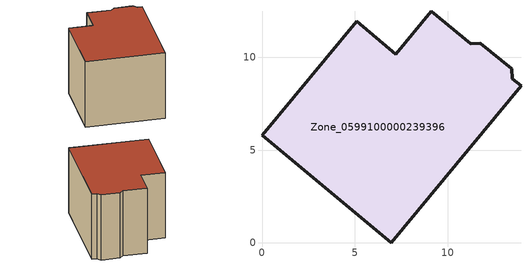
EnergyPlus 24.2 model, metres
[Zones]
Zone_0599100000239396
 floor ground (C_G): 6.95,0 0,5.8 5.11,11.93 7.21,10.17 9.13,12.48 11.25,10.72 11.77,10.76 13.45,9.37 13.5,8.86 13.96,8.47 z0
 wall outside (C_F): 13.5,8.86 13.45,9.37 11.77,10.76 11.25,10.72 9.13,12.48 7.21,10.17 5.11,11.93 0,5.8 6.95,0 13.96,8.47 13.5,8.86 z0:8.2
 roof outside (C_R): 6.95,0 13.96,8.47 13.5,8.86 13.45,9.37 11.77,10.76 11.25,10.72 9.13,12.48 7.21,10.17 5.11,11.93 0,5.8 z8.2
[BUILDING]
Pand.0599100000239396: North Axis=0; Terrain=City; Loads Convergence Tolerance Value=0.04; Temperature Convergence Tolerance Value=0.4; Solar Distribution=FullExterior; Maximum Number of Warmup Days=25; Minimum Number of Warmup Days=1
[Site:Location]
Rotterdam.The.Hague.AP_ZH_NLD Design_Conditions: Latitude=51.96; Longitude=4.45; Time Zone=1; Elevation=-4.5
[SITE:GROUNDTEMPERATURE:BUILDINGSURFACE]
18, 18, 18, 18, 18, 18, 18, 18, 18, 18, 18, 18
[MATERIAL] Thermal Absorptance=0.9; Solar Absorptance=0.7; Visible Absorptance=0.7
Name | Roughness | Thickness | Conductivity | Density | Specific Heat
G.TC.1946-1964 | MediumSmooth | 0.15 | 1 | 540 | 1210
F.TC.1946-1964 | Rough | 0.3 | 0.857143 | 1920 | 840
R.TC.1946-1964 | MediumRough | 0.2 | 0.235294 | 1500 | 1000
[CONSTRUCTION]
C_G: G.TC.1946-1964
C_F: F.TC.1946-1964
C_R: R.TC.1946-1964
[ZONE]
Zone_0599100000239396: Type=1; Multiplier=1; Ceiling Height=Autocalculate; Volume=Autocalculate; Floor Area=autocalculate; Part of Total Floor Area=Yes
[ZONEINFILTRATION:DESIGNFLOWRATE]
Infil_Zone_0599100000239396: Zone or ZoneList or Space or SpaceList=Zone_0599100000239396; Schedule=AlwaysOn; Design Flow Rate Calculation Method=Flow/Area; Flow Rate per Floor Area=0.003; Constant Term Coefficient=1; Temperature Term Coefficient=0; Velocity Term Coefficient=0; Velocity Squared Term Coefficient=0
[HVACTEMPLATE:ZONE:IDEALLOADSAIRSYSTEM]
Zone_0599100000239396: Maximum Heating Supply Air Temperature=50; Minimum Cooling Supply Air Temperature=13; Maximum Heating Supply Air Humidity Ratio=0.0156; Minimum Cooling Supply Air Humidity Ratio=0.0077; Heating Limit=NoLimit; Cooling Limit=NoLimit; Dehumidification Control Type=ConstantSensibleHeatRatio; Cooling Sensible Heat Ratio=0.7; Dehumidification Setpoint=60; Humidification Control Type=None; Humidification Setpoint=30; Outdoor Air Method=None; Outdoor Air Flow Rate per Person=0.00944; Outdoor Air Flow Rate per Zone Floor Area=0; Outdoor Air Flow Rate per Zone=0; Demand Controlled Ventilation Type=None; Outdoor Air Economizer Type=NoEconomizer; Heat Recovery Type=None; Sensible Heat Recovery Effectiveness=0.7; Latent Heat Recovery Effectiveness=0.65
[ZONECONTROL:THERMOSTAT]
ThermostatControl_Zone_0599100000239396: Zone or ZoneList=Zone_0599100000239396; Control Type Schedule=DualSetpointControlType; Control 1=Thermostat_Zone_0599100000239396; Temperature Difference Between Cutout And Setpoint=0
[THERMOSTATSETPOINT:DUALSETPOINT]
Thermostat_Zone_0599100000239396: Heating Setpoint Temperature Schedule=HeatingSetpoint_Zone_0599100000239396; Cooling Setpoint Temperature Schedule=CoolingSetpoint_Zone_0599100000239396
[SCHEDULE:COMPACT]
HeatingSetpoint_Zone_0599100000239396: Through: 12/31, For: AllDays, Until: 24:00, 21
CoolingSetpoint_Zone_0599100000239396: Through: 12/31, For: AllDays, Until: 24:00, 24
DualSetpointControlType: Through: 12/31, For: AllDays, Until: 24:00, 4
AlwaysOn: Through: 12/31, For: AllDays, Until: 24:00, 1
